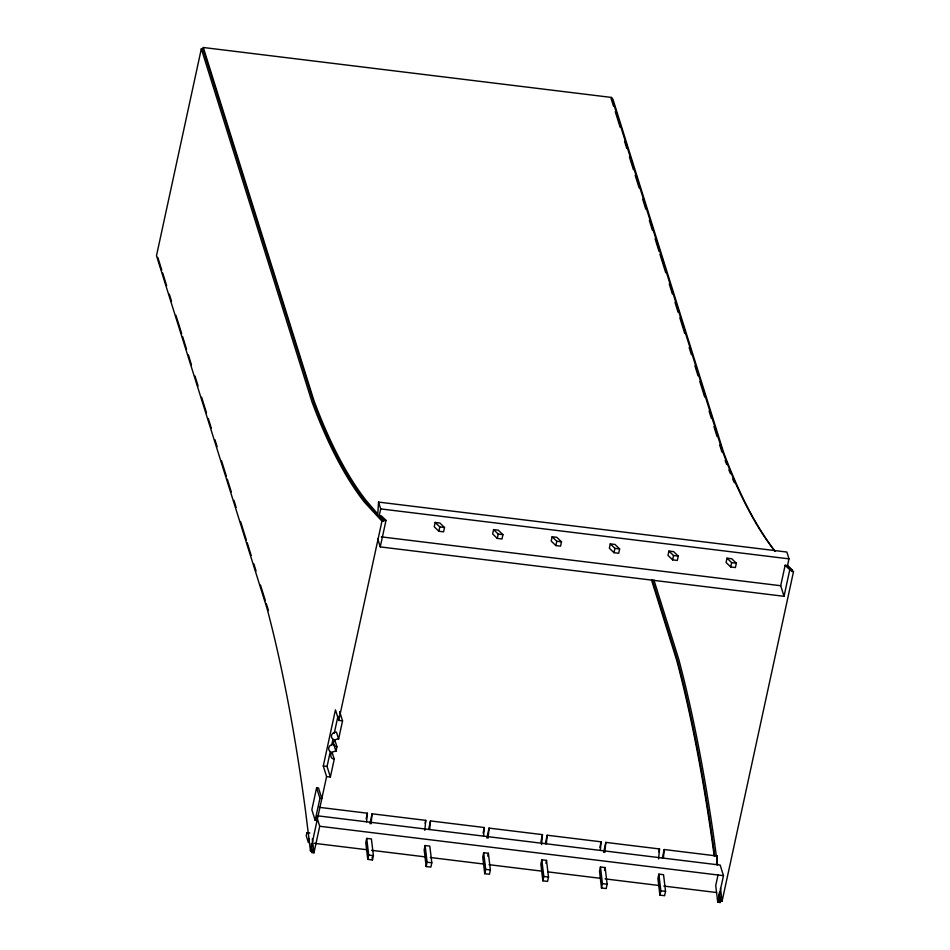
<?xml version="1.0" encoding="UTF-8"?>
<svg xmlns="http://www.w3.org/2000/svg" width="950" height="950" viewBox="0 0 950 950"><rect width="100%" height="100%" fill="white"/><g stroke="black" fill="none" stroke-linecap="round" stroke-linejoin="round"><path stroke-width="1.43" d="M366.569 821.786L367.365 813.212L319.378 807.346M371.141 823.793L372.067 813.794L425.766 820.361L424.828 830.359M429.673 829.504L430.469 820.931L484.346 827.533L483.538 836.095M488.11 838.102L489.048 828.103L542.474 834.634L541.536 844.633M546.369 843.79L547.176 835.216L601.112 841.819L600.305 850.381M604.877 852.387L605.815 842.389L659.514 848.956L658.576 858.954M663.409 858.111L664.216 849.538L717.321 856.033L716.526 864.607M719.364 892.311L720.421 901.134L722.059 901.336L793.511 571.651L791.873 571.449L792.169 570.048L787.538 565.571L788.987 558.861L786.861 552.045L378.563 502.087L380.701 508.903L379.24 515.612L383.871 520.089L383.61 521.348L365.988 502.265A1890.69 385.878 -83 0 1 313.631 402.111L202.967 49.02L201.329 48.818L156.489 255.704L267.14 608.807A1890.69 385.878 -83 0 1 305.508 810.861L310.472 850.974L312.122 851.164L311.826 852.542L313.963 852.803L319.711 826.251L316.813 817M202.967 49.02L203.3 47.5L611.598 97.458L722.249 450.561A1890.69 385.878 -83 0 0 774.606 550.703M309.866 832.972L306.921 832.616L306.244 835.762L308.382 842.579L309.249 838.553M316.623 787.764L319.936 798.344L321.836 798.57L318.523 788.001L316.623 787.764L311.849 809.756L315.162 820.325L317.062 820.562M378.563 502.087L377.779 514.021L366.32 500.745A1890.69 385.878 -83 0 1 313.951 400.603L203.3 47.5M323.285 766.009L335.457 709.84L338.77 720.409L342.546 720.872L338.616 739.017A4.322 3.859 -17.4 0 0 333.581 742.377A4.322 3.859 -17.4 0 0 336.941 746.759L335.956 751.307A4.394 3.919 -17.4 0 0 330.838 754.716A4.394 3.919 -17.4 0 0 334.246 759.169L330.374 777.041L326.598 776.578L323.285 766.009L327.061 766.472L330.374 777.041M315.162 820.325L319.936 798.344M327.061 766.472L330.184 752.068M331.74 744.871L332.999 739.1M334.246 733.341L337.986 716.062M310.472 850.974L326.598 776.578M338.77 720.409L381.959 521.146L364.337 502.063A1890.69 385.878 -83 0 1 311.98 401.909L201.329 48.818M784.023 596.303L780.71 585.734L785.139 565.274L789.771 569.751L784.023 596.303L380.261 546.903L386.009 520.351L381.378 515.874L379.24 515.612M366.142 818.9L367.365 813.212M366.712 838.387L365.774 842.721L367.769 859.382L372.471 859.964L373.409 855.629L371.414 838.957L366.712 838.387L368.707 855.059L367.769 859.382M369.918 823.733L372.067 813.794M435.183 522.452L434.245 526.787L438.876 531.264L443.579 531.834L444.517 527.511L439.886 523.034L435.183 522.452L439.814 526.929L444.517 527.511M438.876 531.264L439.814 526.929M425.149 823.199L425.766 820.361M425.113 845.536L424.175 849.858L426.17 866.531L430.872 867.101L431.811 862.778L429.816 846.106L425.113 845.536L427.108 862.196L426.17 866.531M428.628 829.457L430.469 820.931M493.584 529.601L492.646 533.936L497.277 538.413L501.98 538.982L502.918 534.66L498.287 530.171L493.584 529.601L498.216 534.078L502.918 534.66M497.277 538.413L498.216 534.078M613.474 106.044L611.266 98.978L611.598 97.458M483.111 833.209L484.346 827.533M483.681 852.696L482.742 857.031L484.738 873.703L489.44 874.273L490.378 869.939L488.383 853.278L483.681 852.696L485.676 869.369L484.738 873.703M486.887 838.043L489.048 828.103M552.152 536.762L551.214 541.096L555.857 545.573L560.559 546.155L561.497 541.821L556.854 537.344L552.152 536.762L556.795 541.251L561.497 541.821M487.766 856.164L488.383 853.278M555.857 545.573L556.795 541.251M540.93 841.748L542.474 834.634M541.809 859.809L540.871 864.144L542.866 880.816L547.568 881.386L548.506 877.052L546.511 860.391L541.809 859.809L543.804 876.482L542.866 880.816M545.324 843.742L547.176 835.216M610.28 543.875L609.342 548.209L613.985 552.686L618.688 553.268L619.626 548.934L614.982 544.457L610.28 543.875L614.923 548.364L619.626 548.934M545.894 863.277L546.511 860.391M613.985 552.686L614.923 548.364M599.878 847.495L601.112 841.819M600.447 866.982L599.509 871.316L601.504 887.989L606.207 888.559L607.145 884.224L605.15 867.564L600.447 866.982L602.442 883.654L601.504 887.989M603.654 852.34L605.815 842.389M668.919 551.059L667.981 555.382L672.612 559.871L677.314 560.441L678.264 556.106L673.621 551.629L668.919 551.059L673.55 555.536L678.264 556.106M604.533 870.449L605.15 867.564M672.612 559.871L673.55 555.536M658.896 851.806L659.514 848.956M727.011 558.161L726.073 562.495L730.704 566.972L735.407 567.554L736.345 563.219L731.714 558.742L727.011 558.161L731.643 562.638L736.345 563.219M658.849 874.131L657.911 878.465L659.906 895.137L664.608 895.707L665.546 891.373L663.551 874.712L658.849 874.131L660.844 890.803L659.906 895.137M662.364 858.064L664.216 849.538M730.704 566.972L731.643 562.638M716.704 858.883L717.321 856.033M718.093 874.629L715.73 885.543L717.725 902.203L720.124 902.5L720.421 901.134M717.725 902.203L723.472 875.663L720.159 865.082L317.87 815.86M611.266 98.978L612.916 99.18L723.568 452.271A1890.69 385.878 -83 0 0 775.141 551.404M380.701 508.903L788.987 558.861M785.139 565.274L787.538 565.571M383.871 520.089L386.009 520.351M789.771 569.751L792.169 570.048M381.959 521.146L383.61 521.348M381.342 536.869L780.71 585.734M319.711 826.251L723.472 875.663M314.248 843.303L367.128 849.763M371.533 850.309L424.401 856.781M430.279 857.494L484.619 864.144M489.024 864.678L541.904 871.15M547.77 871.874L600.649 878.346M605.055 878.881L659.395 885.531M663.801 886.065L716.668 892.537M368.707 855.059L373.409 855.629M427.108 862.196L431.811 862.778M485.676 869.369L490.378 869.939M543.804 876.482L548.506 877.052M602.442 883.654L607.145 884.224M660.844 890.803L665.546 891.373M306.921 832.616L308.631 833.079M787.384 565.725L793.511 571.651M789.83 569.477L791.873 571.449M615.256 111.684L620.124 127.229M624.542 141.348L626.762 148.414M629.411 156.881L633.401 169.599M635.17 175.251L639.148 187.958M642.687 199.251L645.786 209.143M649.337 220.447L652.424 230.328M655.084 238.806L659.074 251.513M659.953 254.339L665.712 272.697M669.251 284.002L672.351 293.882M674.999 302.361L678.098 312.253M679.867 317.894L684.736 333.438M689.166 347.558L691.386 354.623M694.925 365.916L698.024 375.808M699.794 381.461L704.663 396.993M709.08 411.113L711.301 418.178M713.949 426.657L717.048 436.537M719.708 445.016L721.917 452.069M653.944 580.07L678.727 659.169A1890.69 385.878 -83 0 1 713.937 838.458L716.395 856.188M652.294 579.88L677.077 658.967A1890.69 385.878 -83 0 1 712.286 838.256L714.756 855.986M651.522 579.975L676.756 660.488A1890.69 385.878 -83 0 1 711.966 839.776L714.234 856.14M377.767 538.971L380.261 546.903M339.649 711.621L342.546 720.872M338.616 739.017L336.454 732.141A4.322 3.859 -17.4 0 0 332.797 739.1M336.941 746.759L334.78 739.872A4.322 3.859 -17.4 0 1 333.723 739.611M335.956 751.307L333.794 744.432A4.394 3.919 -17.4 0 0 330.077 751.498M334.246 759.169L332.096 752.281A4.394 3.919 -17.4 0 1 331.016 752.008M157.807 257.426L161.785 270.132M162.676 272.959L166.654 285.677M169.314 294.144L171.523 301.209M175.952 315.329L181.699 333.699M182.59 336.526L186.568 349.232M188.349 354.884L191.437 364.764M194.987 376.069L198.087 385.949M201.626 397.254L206.494 412.787M208.264 418.439L211.363 428.331M214.902 439.624L217.111 446.69M221.54 460.809L226.409 476.342M227.299 479.168L231.277 491.886M233.938 500.353L236.146 507.419M240.576 521.538L246.323 539.909M247.214 542.735L251.192 555.441M253.852 563.92L256.061 570.974M260.49 585.105L265.359 600.638M266.249 603.464L268.458 610.529M716.787 859.085L717.547 864.856M720.48 888.107L722.059 901.336M719.126 894.164L720.124 902.5M372.139 857.185L372.471 859.964M312.301 838.909L313.963 852.803M311.244 843.826L312.122 851.164M311.161 846.984L311.826 852.542M734.35 482.754A1890.69 385.878 -83 0 1 732.688 478.954M730.491 473.789A1890.69 385.878 -83 0 1 728.864 469.834M726.703 464.491A1890.69 385.878 -83 0 1 725.099 460.406"/></g></svg>
